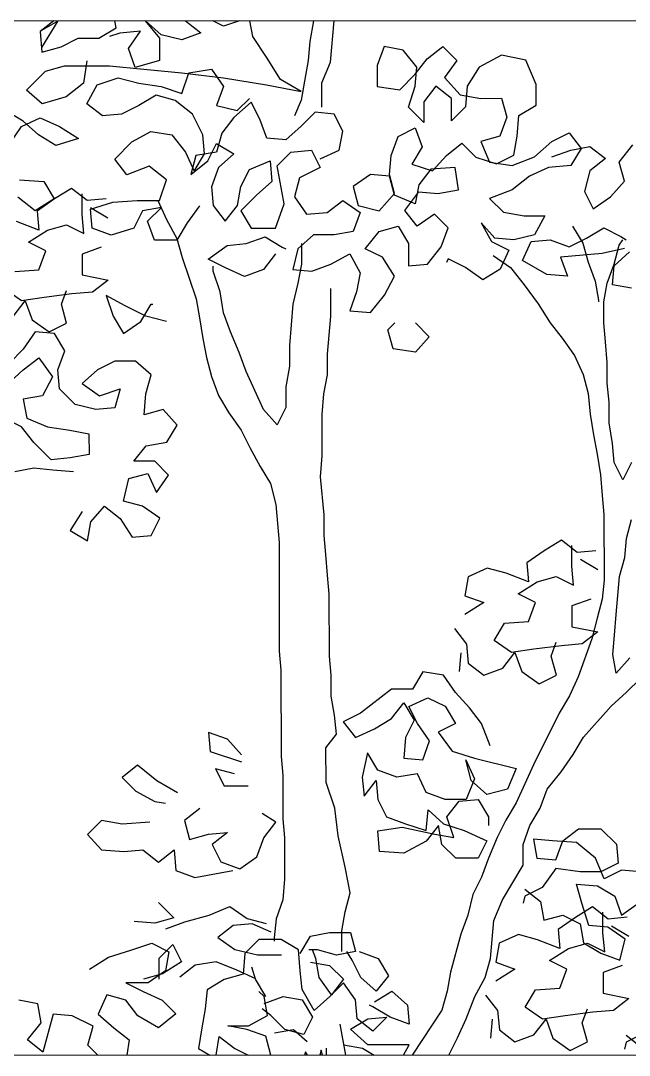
# Model space of a CAD drawing. Header units: millimetres. Extents: x 2810.5 to 2848.4, y 1624.4 to 1676.1.
# Drawn here: x 2827.138 to 2828.501, y 1651.481 to 1653.799 of the extents above; entities that cross this region are included whole.
import ezdxf

# ---------------------------------------------------------------- set-up
doc = ezdxf.new("R2010")
doc.units = ezdxf.units.MM
doc.layers.add('PROIEZIONI_projections', color=145, linetype='Continuous', lineweight=13)
doc.layers.add('VERDE_ALBERI', color=104, linetype='Continuous')

msp = doc.modelspace()

# ---------------------------------------------------------------- linework, layer by layer
at = {"layer": 'PROIEZIONI_projections'}
msp.add_lwpolyline([(2825.7446, 1653.7989), (2829.4645, 1653.7989), (2829.4645, 1651.4809), (2825.7446, 1651.4809)], close=True, dxfattribs=at)
at = {"layer": 'VERDE_ALBERI'}
for p, q in [((2827.2129, 1653.7989), (2827.1821, 1653.775)), ((2827.2212, 1653.7989), (2827.1852, 1653.7387)), ((2827.1855, 1653.7775), (2827.222, 1653.7989)), ((2827.3524, 1653.7829), (2827.3495, 1653.7989)), ((2827.417, 1653.7989), (2827.4492, 1653.7597)), ((2827.453, 1653.7675), (2827.418, 1653.7989)), ((2827.5072, 1653.7985), (2827.542, 1653.7714)), ((2827.5923, 1653.7869), (2827.5683, 1653.7989)), ((2827.6281, 1653.7989), (2827.5923, 1653.7869)), ((2827.6581, 1653.7638), (2827.6517, 1653.7989)), ((2827.7943, 1653.7989), (2827.7858, 1653.7523)), ((2827.8323, 1653.7059), (2827.8407, 1653.7989)), ((2827.1821, 1653.775), (2827.186, 1653.7285)), ((2827.3137, 1653.7596), (2827.3524, 1653.7829)), ((2827.3601, 1653.7713), (2827.3369, 1653.7635)), ((2827.4066, 1653.7752), (2827.3601, 1653.7713)), ((2827.3795, 1653.7364), (2827.4066, 1653.7752)), ((2827.542, 1653.7714), (2827.4995, 1653.7559)), ((2827.2286, 1653.7402), (2827.2673, 1653.7596)), ((2827.2673, 1653.7596), (2827.3137, 1653.7596)), ((2827.4492, 1653.7597), (2827.4492, 1653.7094)), ((2827.4995, 1653.7559), (2827.453, 1653.7675)), ((2827.6891, 1653.7174), (2827.6581, 1653.7638)), ((2827.7858, 1653.7523), (2827.782, 1653.7097)), ((2827.186, 1653.7285), (2827.2286, 1653.7402)), ((2827.395, 1653.6939), (2827.3795, 1653.7364)), ((2827.9523, 1653.7408), (2827.9368, 1653.6983)), ((2827.9948, 1653.7331), (2827.9523, 1653.7408)), ((2828.0258, 1653.6945), (2827.9948, 1653.7331)), ((2828.049, 1653.7138), (2828.0838, 1653.741)), ((2828.0838, 1653.741), (2828.1148, 1653.71)), ((2828.2154, 1653.7217), (2828.1651, 1653.6946)), ((2828.2696, 1653.7102), (2828.2154, 1653.7217)), ((2827.2867, 1653.7093), (2827.279, 1653.659)), ((2827.4492, 1653.7094), (2827.395, 1653.6939)), ((2827.7201, 1653.6671), (2827.6891, 1653.7174)), ((2827.782, 1653.7097), (2827.7743, 1653.6633)), ((2827.813, 1653.6594), (2827.8323, 1653.7059)), ((2827.9368, 1653.6983), (2827.9369, 1653.6518)), ((2828.022, 1653.679), (2828.049, 1653.7138)), ((2828.1148, 1653.71), (2828.0878, 1653.6713)), ((2828.2929, 1653.656), (2828.2696, 1653.7102)), ((2827.1513, 1653.6434), (2827.1938, 1653.686)), ((2827.1938, 1653.686), (2827.2364, 1653.6976)), ((2827.2364, 1653.6976), (2827.337, 1653.6977)), ((2827.337, 1653.6977), (2827.4144, 1653.69)), ((2827.4144, 1653.69), (2827.4995, 1653.6824)), ((2827.4995, 1653.6824), (2827.5924, 1653.6709)), ((2827.4996, 1653.6359), (2827.515, 1653.6824)), ((2827.515, 1653.6824), (2827.5653, 1653.6902)), ((2827.5653, 1653.6902), (2827.5924, 1653.6515)), ((2827.9872, 1653.6441), (2828.022, 1653.679)), ((2828.022, 1653.6519), (2828.0258, 1653.6945)), ((2828.1651, 1653.6946), (2828.1381, 1653.652)), ((2827.279, 1653.659), (2827.2403, 1653.628)), ((2827.2868, 1653.6125), (2827.3099, 1653.6551)), ((2827.3099, 1653.6551), (2827.3564, 1653.6706)), ((2827.3564, 1653.6706), (2827.4028, 1653.6591)), ((2827.4028, 1653.6591), (2827.4531, 1653.6514)), ((2827.5924, 1653.6709), (2827.6892, 1653.6555)), ((2827.6892, 1653.6555), (2827.7666, 1653.6401)), ((2827.7666, 1653.6401), (2827.7201, 1653.6671)), ((2827.7743, 1653.6633), (2827.7666, 1653.6207)), ((2827.8131, 1653.6053), (2827.813, 1653.6594)), ((2827.9369, 1653.6518), (2827.9872, 1653.6441)), ((2828.0066, 1653.6054), (2828.022, 1653.6519)), ((2828.0684, 1653.6519), (2828.0414, 1653.6171)), ((2828.1033, 1653.6249), (2828.0684, 1653.6519)), ((2828.0878, 1653.6713), (2828.1226, 1653.6326)), ((2828.1381, 1653.652), (2828.1343, 1653.6056)), ((2828.2929, 1653.6096), (2828.2929, 1653.656)), ((2827.1862, 1653.6124), (2827.1513, 1653.6434)), ((2827.4415, 1653.632), (2827.4029, 1653.6088)), ((2827.4841, 1653.6204), (2827.4415, 1653.632)), ((2827.4531, 1653.6514), (2827.4996, 1653.6359)), ((2827.5924, 1653.6515), (2827.577, 1653.6089)), ((2828.1226, 1653.6326), (2828.1691, 1653.6249)), ((2827.2403, 1653.628), (2827.1862, 1653.6124)), ((2827.3216, 1653.5855), (2827.2868, 1653.6125)), ((2827.4029, 1653.6088), (2827.3642, 1653.5894)), ((2827.5228, 1653.5895), (2827.4841, 1653.6204)), ((2827.577, 1653.6089), (2827.6235, 1653.5974)), ((2827.6544, 1653.6167), (2827.6157, 1653.5819)), ((2827.6235, 1653.5974), (2827.6505, 1653.6245)), ((2827.6738, 1653.5781), (2827.6544, 1653.6167)), ((2827.7666, 1653.6207), (2827.7512, 1653.5859)), ((2828.0414, 1653.5706), (2828.0066, 1653.6054)), ((2828.0414, 1653.6171), (2828.0414, 1653.5706)), ((2828.1033, 1653.5746), (2828.1033, 1653.6249)), ((2828.1343, 1653.6056), (2828.1033, 1653.5746)), ((2828.1691, 1653.6249), (2828.2155, 1653.625)), ((2828.2155, 1653.625), (2828.2271, 1653.5824)), ((2828.2542, 1653.5863), (2828.2929, 1653.6096)), ((2827.1436, 1653.5737), (2827.1049, 1653.5969)), ((2827.3642, 1653.5894), (2827.3216, 1653.5855)), ((2827.5461, 1653.5431), (2827.5228, 1653.5895)), ((2827.7976, 1653.5936), (2827.7667, 1653.5627)), ((2827.8402, 1653.5898), (2827.7976, 1653.5936)), ((2827.8595, 1653.5511), (2827.8402, 1653.5898)), ((2828.2271, 1653.5824), (2828.2117, 1653.5398)), ((2828.2504, 1653.5399), (2828.2542, 1653.5863)), ((2827.1088, 1653.5156), (2827.1398, 1653.5621)), ((2827.1398, 1653.5621), (2827.1823, 1653.5815)), ((2827.1785, 1653.5428), (2827.1436, 1653.5737)), ((2827.1823, 1653.5815), (2827.2249, 1653.5622)), ((2827.2249, 1653.5622), (2827.2675, 1653.5351)), ((2827.6157, 1653.5819), (2827.5887, 1653.547)), ((2827.6893, 1653.5355), (2827.6738, 1653.5781)), ((2827.7667, 1653.5627), (2827.7319, 1653.5317)), ((2827.9834, 1653.5396), (2828.0221, 1653.559)), ((2828.0221, 1653.559), (2828.0376, 1653.5165)), ((2827.2172, 1653.5196), (2827.1785, 1653.5428)), ((2827.3875, 1653.5275), (2827.43, 1653.5507)), ((2827.43, 1653.5507), (2827.4765, 1653.543)), ((2827.4765, 1653.543), (2827.5074, 1653.5044)), ((2827.55, 1653.5005), (2827.5461, 1653.5431)), ((2827.5887, 1653.547), (2827.5771, 1653.5044)), ((2827.8518, 1653.5086), (2827.8595, 1653.5511)), ((2827.968, 1653.4971), (2827.9834, 1653.5396)), ((2828.2117, 1653.5398), (2828.1692, 1653.5282)), ((2828.2427, 1653.4973), (2828.2504, 1653.5399)), ((2828.3278, 1653.5283), (2828.3665, 1653.5477)), ((2828.3665, 1653.5477), (2828.3936, 1653.5129)), ((2827.2675, 1653.5351), (2827.2172, 1653.5196)), ((2827.3488, 1653.4887), (2827.3875, 1653.5275)), ((2827.5578, 1653.4851), (2827.5771, 1653.5238)), ((2827.5771, 1653.5238), (2827.6158, 1653.5006)), ((2827.7319, 1653.5317), (2827.6893, 1653.5355)), ((2828.0376, 1653.5165), (2828.0144, 1653.4777)), ((2828.0918, 1653.4972), (2828.1266, 1653.5243)), ((2828.1266, 1653.5243), (2828.1576, 1653.4934)), ((2828.1692, 1653.5282), (2828.1885, 1653.4818)), ((2828.2891, 1653.4935), (2828.3278, 1653.5283)), ((2828.3704, 1653.509), (2828.413, 1653.5168)), ((2828.3936, 1653.5129), (2828.3704, 1653.4742)), ((2828.413, 1653.5168), (2828.4478, 1653.4898)), ((2828.4788, 1653.482), (2828.5097, 1653.5208)), ((2827.5074, 1653.5044), (2827.5268, 1653.4618)), ((2827.5307, 1653.4967), (2827.5191, 1653.4541)), ((2827.5268, 1653.4618), (2827.55, 1653.5005)), ((2827.5771, 1653.5044), (2827.5307, 1653.4967)), ((2827.6158, 1653.5006), (2827.581, 1653.4696)), ((2827.7126, 1653.4736), (2827.7435, 1653.5046)), ((2827.7435, 1653.5046), (2827.7899, 1653.5085)), ((2827.7899, 1653.5085), (2827.8093, 1653.4698)), ((2827.8093, 1653.4892), (2827.8518, 1653.5086)), ((2827.9641, 1653.4545), (2827.968, 1653.4971)), ((2828.0609, 1653.4623), (2828.0918, 1653.4972)), ((2828.1576, 1653.4934), (2828.204, 1653.4779)), ((2828.204, 1653.4779), (2828.2427, 1653.4973)), ((2828.2389, 1653.4741), (2828.2891, 1653.4935)), ((2828.3278, 1653.4935), (2828.3704, 1653.509)), ((2828.4478, 1653.4898), (2828.413, 1653.4626)), ((2827.3759, 1653.4539), (2827.3488, 1653.4887)), ((2827.4262, 1653.4733), (2827.3759, 1653.4539)), ((2827.4649, 1653.4424), (2827.4262, 1653.4733)), ((2827.5191, 1653.4541), (2827.5578, 1653.4851)), ((2827.581, 1653.4696), (2827.5656, 1653.427)), ((2827.6507, 1653.4658), (2827.6971, 1653.4852)), ((2827.6971, 1653.4852), (2827.701, 1653.4388)), ((2827.7281, 1653.3885), (2827.7126, 1653.4736)), ((2827.8093, 1653.4698), (2827.7629, 1653.4466)), ((2828.0144, 1653.4777), (2828.0609, 1653.4623)), ((2828.1112, 1653.4701), (2828.057, 1653.4662)), ((2828.1189, 1653.4198), (2828.1112, 1653.4701)), ((2828.1885, 1653.4818), (2828.2389, 1653.4741)), ((2828.3201, 1653.4703), (2828.2776, 1653.4509)), ((2828.3704, 1653.4742), (2828.3201, 1653.4703)), ((2828.4904, 1653.4395), (2828.4788, 1653.482)), ((2827.6313, 1653.4271), (2827.6507, 1653.4658)), ((2827.7629, 1653.4466), (2827.7513, 1653.404)), ((2827.9216, 1653.4544), (2827.8829, 1653.4273)), ((2827.9641, 1653.4506), (2827.9216, 1653.4544)), ((2827.9758, 1653.4119), (2827.9641, 1653.4545)), ((2827.9758, 1653.4081), (2827.9641, 1653.4506)), ((2828.057, 1653.4662), (2828.0299, 1653.4313)), ((2828.2776, 1653.4509), (2828.2389, 1653.4199)), ((2828.413, 1653.4626), (2828.4014, 1653.4162)), ((2827.136, 1653.4421), (2827.1902, 1653.4383)), ((2827.1902, 1653.4383), (2827.2134, 1653.3996)), ((2827.2524, 1653.4228), (2827.2138, 1653.3995)), ((2827.2873, 1653.3957), (2827.2524, 1653.4228)), ((2827.4495, 1653.396), (2827.4649, 1653.4424)), ((2827.5656, 1653.427), (2827.5695, 1653.3845)), ((2827.6236, 1653.3845), (2827.6313, 1653.4271)), ((2827.701, 1653.4388), (2827.6662, 1653.4078)), ((2827.8829, 1653.4273), (2827.8945, 1653.3848)), ((2828.0299, 1653.4313), (2828.0222, 1653.3888)), ((2828.4595, 1653.4046), (2828.4904, 1653.4395)), ((2827.1709, 1653.3725), (2827.1322, 1653.4034)), ((2827.2134, 1653.3996), (2827.1709, 1653.3725)), ((2827.2138, 1653.3995), (2827.1751, 1653.3724)), ((2827.2757, 1653.3648), (2827.2757, 1653.4112)), ((2827.3299, 1653.3997), (2827.2873, 1653.3957)), ((2827.6662, 1653.4078), (2827.6314, 1653.3729)), ((2827.7513, 1653.404), (2827.7785, 1653.3653)), ((2827.941, 1653.3732), (2827.9758, 1653.4119)), ((2828.0222, 1653.3888), (2827.9758, 1653.4081)), ((2827.999, 1653.3733), (2828.0299, 1653.4158)), ((2828.0299, 1653.4158), (2828.0725, 1653.412)), ((2828.0725, 1653.412), (2828.1189, 1653.4198)), ((2828.2389, 1653.4199), (2828.1886, 1653.4005)), ((2828.1886, 1653.4005), (2828.2196, 1653.3696)), ((2828.4014, 1653.4162), (2828.4208, 1653.3775)), ((2828.4208, 1653.3775), (2828.4595, 1653.4046)), ((2827.2947, 1653.3765), (2827.345, 1653.392)), ((2827.2986, 1653.3339), (2827.2947, 1653.3765)), ((2827.295, 1653.3803), (2827.3338, 1653.3571)), ((2827.345, 1653.392), (2827.3992, 1653.3959)), ((2827.3992, 1653.3959), (2827.4495, 1653.396)), ((2827.4534, 1653.3805), (2827.4108, 1653.3727)), ((2827.4225, 1653.3495), (2827.4534, 1653.3805)), ((2827.4456, 1653.396), (2827.465, 1653.3534)), ((2827.5385, 1653.3844), (2827.5115, 1653.3457)), ((2827.5695, 1653.3845), (2827.5966, 1653.3497)), ((2827.5966, 1653.3497), (2827.6236, 1653.3845)), ((2827.7088, 1653.3343), (2827.7281, 1653.3885)), ((2827.8249, 1653.3692), (2827.8597, 1653.3963)), ((2827.8597, 1653.3963), (2827.8984, 1653.3693)), ((2827.8945, 1653.3848), (2827.941, 1653.3732)), ((2827.1751, 1653.3724), (2827.179, 1653.3299)), ((2827.2796, 1653.3222), (2827.2757, 1653.3648)), ((2827.4108, 1653.3727), (2827.3915, 1653.334)), ((2827.465, 1653.3534), (2827.4883, 1653.3109)), ((2827.6314, 1653.3729), (2827.6547, 1653.3342)), ((2827.7785, 1653.3653), (2827.8249, 1653.3692)), ((2827.8984, 1653.3693), (2827.883, 1653.3267)), ((2828.0261, 1653.3384), (2827.999, 1653.3733)), ((2828.0648, 1653.3656), (2828.0261, 1653.3384)), ((2828.0958, 1653.3346), (2828.0648, 1653.3656)), ((2828.2196, 1653.3696), (2828.266, 1653.3619)), ((2828.266, 1653.3619), (2828.3125, 1653.3619)), ((2828.3125, 1653.3619), (2828.2893, 1653.3193)), ((2827.179, 1653.3299), (2827.1287, 1653.3492)), ((2827.1558, 1653.3027), (2827.1983, 1653.3299)), ((2827.1983, 1653.3299), (2827.2409, 1653.3415)), ((2827.2409, 1653.3415), (2827.2796, 1653.3222)), ((2827.3412, 1653.3185), (2827.2986, 1653.3339)), ((2827.3915, 1653.334), (2827.3412, 1653.3185)), ((2827.438, 1653.307), (2827.4225, 1653.3495)), ((2827.5115, 1653.3457), (2827.4883, 1653.307)), ((2827.6547, 1653.3342), (2827.7088, 1653.3343)), ((2827.941, 1653.3268), (2827.9836, 1653.3384)), ((2827.9836, 1653.3384), (2828.0068, 1653.2997)), ((2828.0804, 1653.2921), (2828.0958, 1653.3346)), ((2828.2003, 1653.3115), (2828.1693, 1653.3463)), ((2828.1693, 1653.3463), (2828.1926, 1653.3038)), ((2828.3744, 1653.3388), (2828.3977, 1653.3001)), ((2828.4054, 1653.3117), (2828.4441, 1653.335)), ((2828.4441, 1653.335), (2828.4828, 1653.3156)), ((2827.4883, 1653.307), (2827.438, 1653.307)), ((2827.4883, 1653.3109), (2827.4999, 1653.2683)), ((2827.6431, 1653.2994), (2827.6856, 1653.3149)), ((2827.6856, 1653.3149), (2827.7243, 1653.2917)), ((2827.794, 1653.3189), (2827.7592, 1653.2879)), ((2827.8404, 1653.3189), (2827.794, 1653.3189)), ((2827.883, 1653.3267), (2827.8404, 1653.3189)), ((2827.9101, 1653.288), (2827.941, 1653.3268)), ((2828.2429, 1653.3077), (2828.2003, 1653.3115)), ((2828.2893, 1653.3193), (2828.2429, 1653.3077)), ((2828.2816, 1653.3039), (2828.3241, 1653.3078)), ((2828.3241, 1653.3078), (2828.3667, 1653.2923)), ((2828.3667, 1653.2923), (2828.4054, 1653.3117)), ((2828.4789, 1653.2963), (2828.4867, 1653.3079)), ((2828.4828, 1653.3156), (2828.4944, 1653.3079)), ((2827.1945, 1653.2834), (2827.1558, 1653.3027)), ((2827.1791, 1653.2409), (2827.1945, 1653.2834)), ((2827.3183, 1653.2913), (2827.2758, 1653.2758)), ((2827.558, 1653.2645), (2827.6005, 1653.2955)), ((2827.6005, 1653.2955), (2827.6431, 1653.2994)), ((2827.7243, 1653.2917), (2827.7321, 1653.2879)), ((2827.7592, 1653.2879), (2827.7476, 1653.2414)), ((2827.7669, 1653.2995), (2827.7669, 1653.2531)), ((2827.9488, 1653.2687), (2827.9101, 1653.288)), ((2828.0068, 1653.2997), (2828.0069, 1653.2494)), ((2828.0494, 1653.2533), (2828.0804, 1653.2921)), ((2828.1926, 1653.3038), (2828.2313, 1653.2845)), ((2828.2313, 1653.2845), (2828.212, 1653.2419)), ((2828.2623, 1653.2613), (2828.2816, 1653.3039)), ((2828.3977, 1653.3001), (2828.4093, 1653.2575)), ((2828.4906, 1653.2886), (2828.4403, 1653.2769)), ((2828.4674, 1653.2537), (2828.4789, 1653.2963)), ((2828.4674, 1653.2498), (2828.5022, 1653.2808)), ((2827.2758, 1653.2758), (2827.2758, 1653.2293)), ((2827.4999, 1653.2683), (2827.531, 1653.1755)), ((2827.5967, 1653.2452), (2827.558, 1653.2645)), ((2827.7089, 1653.2762), (2827.6818, 1653.2414)), ((2827.8327, 1653.2531), (2827.8753, 1653.2764)), ((2827.8753, 1653.2764), (2827.8985, 1653.2338)), ((2827.9759, 1653.2262), (2827.9488, 1653.2687)), ((2828.0959, 1653.265), (2828.092, 1653.2572)), ((2828.1346, 1653.2457), (2828.0959, 1653.265)), ((2828.1965, 1653.2728), (2828.2352, 1653.2458)), ((2828.3165, 1653.2304), (2828.2623, 1653.2613)), ((2828.4403, 1653.2769), (2828.3474, 1653.2691)), ((2828.3474, 1653.2691), (2828.3629, 1653.2265)), ((2827.1249, 1653.2369), (2827.1791, 1653.2409)), ((2827.5696, 1653.2374), (2827.5696, 1653.249)), ((2827.5851, 1653.191), (2827.5696, 1653.2374)), ((2827.6393, 1653.2259), (2827.5967, 1653.2452)), ((2827.6818, 1653.2414), (2827.6393, 1653.2259)), ((2827.7476, 1653.2414), (2827.7902, 1653.2376)), ((2827.7669, 1653.2531), (2827.7592, 1653.2105)), ((2827.7902, 1653.2376), (2827.8327, 1653.2531)), ((2828.0069, 1653.2494), (2828.0494, 1653.2533)), ((2828.1733, 1653.2186), (2828.1346, 1653.2457)), ((2828.212, 1653.2419), (2828.1733, 1653.2186)), ((2828.2352, 1653.2458), (2828.2662, 1653.2071)), ((2828.4093, 1653.2575), (2828.4248, 1653.215)), ((2828.4519, 1653.2111), (2828.4674, 1653.2537)), ((2828.4635, 1653.2073), (2828.4674, 1653.2498)), ((2827.2758, 1653.2293), (2827.3339, 1653.2178)), ((2827.3339, 1653.2178), (2827.2991, 1653.1907)), ((2827.8985, 1653.2338), (2827.8908, 1653.1913)), ((2827.9528, 1653.1836), (2827.9759, 1653.2262)), ((2828.3629, 1653.2265), (2828.3165, 1653.2304)), ((2828.4248, 1653.215), (2828.4326, 1653.1724)), ((2827.1404, 1653.1712), (2827.1017, 1653.1982)), ((2827.2295, 1653.1635), (2827.241, 1653.1945)), ((2827.2991, 1653.1907), (2827.2526, 1653.1867)), ((2827.5929, 1653.1446), (2827.5851, 1653.191)), ((2827.7592, 1653.2105), (2827.7477, 1653.1641)), ((2827.8328, 1653.137), (2827.8328, 1653.199)), ((2827.8908, 1653.1913), (2827.8754, 1653.1487)), ((2828.2662, 1653.2071), (2828.2972, 1653.1646)), ((2828.4442, 1653.1686), (2828.4519, 1653.2111)), ((2828.5061, 1653.1996), (2828.4635, 1653.2073)), ((2827.1211, 1653.1363), (2827.1482, 1653.1712)), ((2827.1907, 1653.1789), (2827.1404, 1653.1712)), ((2827.1482, 1653.1712), (2827.1637, 1653.1286)), ((2827.2526, 1653.1867), (2827.1907, 1653.1789)), ((2827.3723, 1653.1598), (2827.3297, 1653.183)), ((2827.3297, 1653.183), (2827.3453, 1653.1366)), ((2827.531, 1653.1755), (2827.5387, 1653.1329)), ((2827.9218, 1653.1449), (2827.9528, 1653.1836)), ((2828.4326, 1653.1724), (2828.4326, 1653.1686)), ((2828.4443, 1653.1221), (2828.4442, 1653.1686)), ((2827.2411, 1653.1209), (2827.2295, 1653.1635)), ((2827.4188, 1653.1367), (2827.3723, 1653.1598)), ((2827.4072, 1653.125), (2827.4304, 1653.1638)), ((2827.4304, 1653.1638), (2827.4342, 1653.1638)), ((2827.6084, 1653.102), (2827.5929, 1653.1446)), ((2827.7477, 1653.1641), (2827.74, 1653.0712)), ((2827.8754, 1653.1487), (2827.9218, 1653.1449)), ((2828.2972, 1653.1646), (2828.3243, 1653.122)), ((2827.1637, 1653.1286), (2827.2024, 1653.1016)), ((2827.2024, 1653.1016), (2827.2411, 1653.1209)), ((2827.3453, 1653.1366), (2827.3685, 1653.0979)), ((2827.3685, 1653.0979), (2827.4072, 1653.125)), ((2827.4652, 1653.1251), (2827.4188, 1653.1367)), ((2827.5387, 1653.1329), (2827.5465, 1653.0865)), ((2827.8252, 1653.0519), (2827.8328, 1653.137)), ((2827.9606, 1653.1062), (2827.976, 1653.1217)), ((2828.0225, 1653.1217), (2828.0535, 1653.0908)), ((2828.3243, 1653.122), (2828.3514, 1653.0872)), ((2828.4482, 1653.0796), (2828.4443, 1653.1221)), ((2827.1711, 1653.1016), (2827.1441, 1653.0629)), ((2827.2137, 1653.0978), (2827.1711, 1653.1016)), ((2827.237, 1653.0591), (2827.2137, 1653.0978)), ((2827.6278, 1653.0556), (2827.6084, 1653.102)), ((2827.9722, 1653.0636), (2827.9606, 1653.1062)), ((2827.5465, 1653.0865), (2827.5543, 1653.0439)), ((2828.0535, 1653.0908), (2828.0225, 1653.056)), ((2828.3514, 1653.0872), (2828.3786, 1653.0485)), ((2828.4521, 1653.0331), (2828.4482, 1653.0796)), ((2827.1441, 1653.0629), (2827.1132, 1653.0319)), ((2827.2215, 1653.0165), (2827.237, 1653.0591)), ((2827.6433, 1653.013), (2827.6278, 1653.0556)), ((2827.74, 1653.0712), (2827.7401, 1653.0247)), ((2827.8252, 1653.0055), (2827.8252, 1653.0519)), ((2828.0225, 1653.056), (2827.9722, 1653.0636)), ((2827.1441, 1653.0165), (2827.1789, 1653.0436)), ((2827.1789, 1653.0436), (2827.2099, 1653.001)), ((2827.3492, 1653.036), (2827.3105, 1653.0166)), ((2827.3956, 1653.036), (2827.3492, 1653.036)), ((2827.4305, 1653.0051), (2827.3956, 1653.036)), ((2827.5543, 1653.0439), (2827.566, 1653.0014)), ((2828.3786, 1653.0485), (2828.3979, 1653.006)), ((2828.4521, 1652.9867), (2828.4521, 1653.0331)), ((2827.1055, 1652.9816), (2827.1441, 1653.0165)), ((2827.2254, 1652.974), (2827.2215, 1653.0165)), ((2827.3105, 1653.0166), (2827.2757, 1652.9856)), ((2827.4189, 1652.9625), (2827.4305, 1653.0051)), ((2827.6821, 1652.9279), (2827.6433, 1653.013)), ((2827.7401, 1653.0247), (2827.7324, 1652.9783)), ((2827.8175, 1652.9629), (2827.8252, 1653.0055)), ((2828.3979, 1653.006), (2828.4096, 1652.9634)), ((2827.2099, 1653.001), (2827.1868, 1652.9584)), ((2827.2757, 1652.9856), (2827.3145, 1652.9586)), ((2827.566, 1653.0014), (2827.5815, 1652.9588)), ((2828.456, 1652.9441), (2828.4521, 1652.9867)), ((2827.1868, 1652.9584), (2827.1442, 1652.9507)), ((2827.2603, 1652.9392), (2827.2254, 1652.974)), ((2827.3145, 1652.9586), (2827.3609, 1652.9741)), ((2827.3609, 1652.9741), (2827.3493, 1652.9315)), ((2827.4151, 1652.9161), (2827.4189, 1652.9625)), ((2827.5815, 1652.9588), (2827.6047, 1652.9201)), ((2827.7324, 1652.9783), (2827.7324, 1652.9319)), ((2827.8137, 1652.9164), (2827.8175, 1652.9629)), ((2828.4096, 1652.9634), (2828.4135, 1652.917)), ((2827.1442, 1652.9507), (2827.152, 1652.9081)), ((2827.3067, 1652.9276), (2827.2603, 1652.9392)), ((2828.4561, 1652.8977), (2828.456, 1652.9441)), ((2827.3493, 1652.9315), (2827.3067, 1652.9276)), ((2827.4577, 1652.9277), (2827.4151, 1652.9161)), ((2827.4887, 1652.8929), (2827.4577, 1652.9277)), ((2827.6047, 1652.9201), (2827.6318, 1652.8815)), ((2827.7131, 1652.8931), (2827.6821, 1652.9279)), ((2827.7324, 1652.9319), (2827.7131, 1652.8931)), ((2827.8138, 1652.8236), (2827.8137, 1652.9164)), ((2828.4135, 1652.917), (2828.4213, 1652.8706)), ((2827.1404, 1652.8887), (2827.1017, 1652.9081)), ((2827.1675, 1652.8539), (2827.1404, 1652.8887)), ((2827.152, 1652.9081), (2827.1984, 1652.8888)), ((2827.1984, 1652.8888), (2827.2487, 1652.8811)), ((2827.4655, 1652.8542), (2827.4887, 1652.8929)), ((2828.4639, 1652.8513), (2828.4561, 1652.8977)), ((2827.2487, 1652.8811), (2827.2913, 1652.8734)), ((2827.2913, 1652.8734), (2827.2914, 1652.827)), ((2827.6318, 1652.8815), (2827.6512, 1652.8428)), ((2828.4213, 1652.8706), (2828.4291, 1652.828)), ((2827.2062, 1652.8153), (2827.1675, 1652.8539)), ((2827.392, 1652.8116), (2827.419, 1652.8464)), ((2827.419, 1652.8464), (2827.4655, 1652.8542)), ((2827.6512, 1652.8428), (2827.6745, 1652.8002)), ((2828.4678, 1652.8087), (2828.4639, 1652.8513)), ((2827.2488, 1652.8192), (2827.2062, 1652.8153)), ((2827.2914, 1652.827), (2827.2488, 1652.8192)), ((2827.81, 1652.7771), (2827.8138, 1652.8236)), ((2828.4291, 1652.828), (2828.4368, 1652.7816)), ((2827.1676, 1652.7959), (2827.125, 1652.7881)), ((2827.2101, 1652.7921), (2827.1676, 1652.7959)), ((2827.4384, 1652.8116), (2827.392, 1652.8116)), ((2827.4694, 1652.7807), (2827.4384, 1652.8116)), ((2827.6745, 1652.8002), (2827.6977, 1652.7616)), ((2828.4872, 1652.77), (2828.4678, 1652.8087)), ((2828.5065, 1652.8087), (2828.4872, 1652.77)), ((2827.2566, 1652.7882), (2827.2101, 1652.7921)), ((2827.3688, 1652.7226), (2827.3804, 1652.7729)), ((2827.3804, 1652.7729), (2827.423, 1652.7845)), ((2827.423, 1652.7845), (2827.4424, 1652.742)), ((2827.4424, 1652.742), (2827.4694, 1652.7807)), ((2827.8178, 1652.692), (2827.81, 1652.7771)), ((2828.4368, 1652.7816), (2828.4408, 1652.7351)), ((2827.6977, 1652.7616), (2827.7094, 1652.7151)), ((2828.4408, 1652.7351), (2828.4447, 1652.6926)), ((2827.2954, 1652.6761), (2827.3263, 1652.7109)), ((2827.3263, 1652.7109), (2827.3611, 1652.6838)), ((2827.4114, 1652.711), (2827.3688, 1652.7226)), ((2827.4501, 1652.6839), (2827.4114, 1652.711)), ((2827.7094, 1652.7151), (2827.7172, 1652.63)), ((2827.276, 1652.6993), (2827.2489, 1652.6567)), ((2827.3611, 1652.6838), (2827.3883, 1652.6413)), ((2827.4308, 1652.6452), (2827.4501, 1652.6839)), ((2827.8178, 1652.6456), (2827.8178, 1652.692)), ((2828.4447, 1652.6926), (2828.4448, 1652.5455)), ((2828.495, 1652.6385), (2828.5066, 1652.681)), ((2827.2489, 1652.6567), (2827.2877, 1652.6335)), ((2827.2877, 1652.6335), (2827.2954, 1652.6761)), ((2827.3883, 1652.6413), (2827.4308, 1652.6452)), ((2827.8217, 1652.603), (2827.8178, 1652.6456)), ((2828.3494, 1652.6346), (2828.3107, 1652.6113)), ((2828.3843, 1652.6075), (2828.3494, 1652.6346)), ((2828.4912, 1652.5959), (2828.495, 1652.6385)), ((2827.7172, 1652.63), (2827.7174, 1652.3862)), ((2828.3107, 1652.6113), (2828.2721, 1652.5842)), ((2828.3727, 1652.5766), (2828.3726, 1652.623)), ((2828.4268, 1652.6114), (2828.3843, 1652.6075)), ((2827.8256, 1652.5566), (2827.8217, 1652.603)), ((2828.392, 1652.592), (2828.4307, 1652.5689)), ((2828.4796, 1652.5533), (2828.4912, 1652.5959)), ((2828.1831, 1652.5725), (2828.1405, 1652.5531)), ((2828.2256, 1652.5609), (2828.1831, 1652.5725)), ((2828.2721, 1652.5842), (2828.276, 1652.5416)), ((2828.3766, 1652.534), (2828.3727, 1652.5766)), ((2827.8295, 1652.514), (2827.8256, 1652.5566)), ((2828.1405, 1652.5531), (2828.1328, 1652.5105)), ((2828.276, 1652.5416), (2828.2256, 1652.5609)), ((2828.2528, 1652.5145), (2828.2953, 1652.5417)), ((2828.2953, 1652.5417), (2828.3379, 1652.5533)), ((2828.3379, 1652.5533), (2828.3766, 1652.534)), ((2828.4448, 1652.5455), (2828.441, 1652.503)), ((2828.472, 1652.4682), (2828.4796, 1652.5533)), ((2827.8297, 1652.3747), (2827.8295, 1652.514)), ((2828.1328, 1652.5105), (2828.1754, 1652.4951)), ((2828.1754, 1652.4951), (2828.1328, 1652.468)), ((2828.2915, 1652.4952), (2828.2528, 1652.5145)), ((2828.276, 1652.4526), (2828.2915, 1652.4952)), ((2828.4153, 1652.5031), (2828.3728, 1652.4875)), ((2828.441, 1652.503), (2828.4294, 1652.4604)), ((2828.3728, 1652.4875), (2828.3728, 1652.4411)), ((2828.1987, 1652.41), (2828.2219, 1652.4487)), ((2828.2219, 1652.4487), (2828.276, 1652.4526)), ((2828.4294, 1652.4604), (2828.4178, 1652.4139)), ((2828.4681, 1652.4217), (2828.472, 1652.4682)), ((2828.1097, 1652.437), (2828.1368, 1652.4022)), ((2828.3728, 1652.4411), (2828.4309, 1652.4296)), ((2828.4309, 1652.4296), (2828.3961, 1652.4024)), ((2828.1368, 1652.4022), (2828.1407, 1652.3596)), ((2828.2374, 1652.3829), (2828.1987, 1652.41)), ((2828.3264, 1652.3753), (2828.338, 1652.4063)), ((2828.3961, 1652.4024), (2828.3496, 1652.3985)), ((2828.4178, 1652.4139), (2828.387, 1652.3288)), ((2828.4643, 1652.3791), (2828.4681, 1652.4217)), ((2827.7174, 1652.3862), (2827.7213, 1652.3436)), ((2828.1214, 1652.3403), (2828.1252, 1652.3828)), ((2828.2181, 1652.3481), (2828.2451, 1652.3829)), ((2828.2877, 1652.3907), (2828.2374, 1652.3829)), ((2828.2451, 1652.3829), (2828.2607, 1652.3404)), ((2828.3496, 1652.3985), (2828.2877, 1652.3907)), ((2828.4721, 1652.3366), (2828.4643, 1652.3791)), ((2827.8336, 1652.3321), (2827.8297, 1652.3747)), ((2828.1407, 1652.3596), (2828.1755, 1652.3326)), ((2828.3381, 1652.3327), (2828.3264, 1652.3753)), ((2828.503, 1652.3714), (2828.4721, 1652.3366)), ((2827.7213, 1652.3436), (2827.7215, 1652.1502)), ((2827.8336, 1652.2857), (2827.8336, 1652.3321)), ((2828.0387, 1652.3401), (2828.0155, 1652.3013)), ((2828.0851, 1652.3324), (2828.0387, 1652.3401)), ((2828.1122, 1652.2937), (2828.0851, 1652.3324)), ((2828.1755, 1652.3326), (2828.2181, 1652.3481)), ((2828.2607, 1652.3404), (2828.2994, 1652.3133)), ((2828.2994, 1652.3133), (2828.3381, 1652.3327)), ((2828.387, 1652.3288), (2828.3676, 1652.2862)), ((2828.4953, 1652.294), (2828.5263, 1652.325)), ((2827.8414, 1652.2431), (2827.8336, 1652.2857)), ((2827.969, 1652.3013), (2827.8994, 1652.2471)), ((2828.0155, 1652.3013), (2827.969, 1652.3013)), ((2828.1432, 1652.2589), (2828.1122, 1652.2937)), ((2828.3676, 1652.2862), (2828.3445, 1652.2475)), ((2828.4605, 1652.2631), (2828.4953, 1652.294)), ((2827.9691, 1652.2355), (2827.9962, 1652.2704)), ((2827.9962, 1652.2704), (2828.0194, 1652.2317)), ((2828.0078, 1652.2626), (2828.0503, 1652.282)), ((2828.0272, 1652.224), (2828.0078, 1652.2626)), ((2828.0503, 1652.282), (2828.089, 1652.2627)), ((2828.089, 1652.2627), (2828.1123, 1652.224)), ((2828.3987, 1652.1933), (2828.4605, 1652.2631)), ((2827.8453, 1652.2006), (2827.8414, 1652.2431)), ((2827.8994, 1652.2471), (2827.8608, 1652.2277)), ((2828.1703, 1652.2241), (2828.1432, 1652.2589)), ((2828.3445, 1652.2475), (2828.2865, 1652.1313)), ((2827.8608, 1652.2277), (2827.8879, 1652.1929)), ((2827.9304, 1652.2123), (2827.9691, 1652.2355)), ((2828.0194, 1652.2317), (2828.0001, 1652.193)), ((2828.0543, 1652.1853), (2828.0272, 1652.224)), ((2828.1123, 1652.224), (2828.0736, 1652.2047)), ((2828.1897, 1652.1738), (2828.1703, 1652.2241)), ((2827.6015, 1652.1887), (2827.5589, 1652.2042)), ((2827.5589, 1652.2042), (2827.5629, 1652.1616)), ((2827.8221, 1652.1696), (2827.8453, 1652.2006)), ((2827.8879, 1652.1929), (2827.9304, 1652.2123)), ((2828.0001, 1652.193), (2827.9963, 1652.1465)), ((2828.0736, 1652.2047), (2828.1046, 1652.1621)), ((2828.3755, 1652.1546), (2828.3987, 1652.1933)), ((2827.6325, 1652.1539), (2827.6015, 1652.1887)), ((2827.8222, 1652.0922), (2827.8221, 1652.1696)), ((2828.0388, 1652.1427), (2828.0543, 1652.1853)), ((2827.5629, 1652.1616), (2827.6325, 1652.1385)), ((2827.7215, 1652.1502), (2827.7254, 1652.1076)), ((2827.915, 1652.1581), (2827.9034, 1652.1039)), ((2827.9383, 1652.1194), (2827.915, 1652.1581)), ((2827.9963, 1652.1465), (2828.0388, 1652.1427)), ((2828.1046, 1652.1621), (2828.1549, 1652.1467)), ((2828.1549, 1652.1467), (2828.2478, 1652.1235)), ((2828.3485, 1652.1159), (2828.3755, 1652.1546)), ((2827.4003, 1652.1305), (2827.3655, 1652.1034)), ((2827.4429, 1652.0957), (2827.4003, 1652.1305)), ((2827.6171, 1652.1114), (2827.5745, 1652.1229)), ((2827.5745, 1652.1229), (2827.5939, 1652.0842)), ((2828.1472, 1652.0964), (2828.1356, 1652.1428)), ((2828.1356, 1652.1428), (2828.155, 1652.1002)), ((2828.2478, 1652.1235), (2828.2285, 1652.0771)), ((2828.2865, 1652.1313), (2828.2479, 1652.0462)), ((2827.3655, 1652.1034), (2827.3965, 1652.0725)), ((2827.7254, 1652.1076), (2827.7255, 1652.0108)), ((2827.9034, 1652.1039), (2827.9074, 1652.0613)), ((2827.9808, 1652.104), (2827.9383, 1652.1194)), ((2828.0273, 1652.1117), (2827.9808, 1652.104)), ((2828.0467, 1652.0692), (2828.0273, 1652.1117)), ((2828.155, 1652.1002), (2828.1357, 1652.0538)), ((2828.3175, 1652.0772), (2828.3485, 1652.1159)), ((2827.4894, 1652.0687), (2827.4429, 1652.0957)), ((2827.5939, 1652.0842), (2827.6481, 1652.0843)), ((2827.8416, 1652.0342), (2827.8222, 1652.0922)), ((2827.9074, 1652.0613), (2827.9344, 1652.0962)), ((2827.9344, 1652.0962), (2827.9383, 1652.0536)), ((2828.1821, 1652.0654), (2828.1472, 1652.0964)), ((2828.2285, 1652.0771), (2828.1821, 1652.0654)), ((2828.3021, 1652.0346), (2828.3175, 1652.0772)), ((2827.3965, 1652.0725), (2827.4391, 1652.0493)), ((2827.9383, 1652.0536), (2827.9577, 1652.0149)), ((2828.0892, 1652.0537), (2828.0467, 1652.0692)), ((2828.1357, 1652.0538), (2828.0892, 1652.0537)), ((2828.1202, 1652.0499), (2828.1628, 1652.0538)), ((2828.1628, 1652.0538), (2828.186, 1652.0151)), ((2827.4391, 1652.0493), (2827.4623, 1652.0454)), ((2827.5397, 1652.0339), (2827.5049, 1652.0068)), ((2827.8494, 1651.9723), (2827.8416, 1652.0342)), ((2828.0467, 1651.9841), (2828.0506, 1652.0305)), ((2828.0506, 1652.0305), (2828.0854, 1651.9996)), ((2828.0931, 1652.0151), (2828.1202, 1652.0499)), ((2828.2479, 1652.0462), (2828.2247, 1652.0074)), ((2828.2789, 1651.9959), (2828.3021, 1652.0346)), ((2827.3192, 1652.0066), (2827.2883, 1651.9756)), ((2827.3656, 1651.9989), (2827.3192, 1652.0066)), ((2827.5049, 1652.0068), (2827.5166, 1651.9642)), ((2827.71, 1652.0031), (2827.6791, 1652.0224)), ((2827.7255, 1652.0108), (2827.7294, 1651.9683)), ((2827.9577, 1652.0149), (2828.0003, 1651.9995)), ((2828.1087, 1651.9686), (2828.0931, 1652.0151)), ((2828.186, 1652.0151), (2828.186, 1651.9958)), ((2828.2247, 1652.0074), (2828.2054, 1651.9687)), ((2827.4276, 1652.0028), (2827.3656, 1651.9989)), ((2827.683, 1651.9682), (2827.71, 1652.0031)), ((2827.9384, 1651.984), (2827.9925, 1651.9917)), ((2827.9423, 1651.9375), (2827.9384, 1651.984)), ((2827.9925, 1651.9917), (2828.0661, 1651.9763)), ((2828.0003, 1651.9995), (2828.0467, 1651.9841)), ((2828.0738, 1651.9957), (2828.0468, 1651.9608)), ((2828.0816, 1651.9531), (2828.0738, 1651.9957)), ((2828.0854, 1651.9996), (2828.1319, 1651.9841)), ((2828.1319, 1651.9841), (2828.1822, 1651.961)), ((2828.2635, 1651.9533), (2828.2789, 1651.9959)), ((2828.3525, 1651.9611), (2828.3873, 1651.9882)), ((2828.3873, 1651.9882), (2828.4376, 1651.9883)), ((2828.4376, 1651.9883), (2828.4724, 1651.9535)), ((2827.2883, 1651.9756), (2827.3193, 1651.9408)), ((2827.5166, 1651.9642), (2827.5592, 1651.9759)), ((2827.5592, 1651.9759), (2827.6017, 1651.9798)), ((2827.6017, 1651.9798), (2827.5669, 1651.9527)), ((2827.6675, 1651.9257), (2827.683, 1651.9682)), ((2827.7294, 1651.9683), (2827.7295, 1651.8754)), ((2827.8649, 1651.9026), (2827.8494, 1651.9723)), ((2828.0468, 1651.9608), (2827.9965, 1651.9337)), ((2828.0661, 1651.9763), (2828.1087, 1651.9686)), ((2828.1822, 1651.961), (2828.1629, 1651.9222)), ((2828.2054, 1651.9687), (2828.1861, 1651.9223)), ((2828.3292, 1651.9611), (2828.2867, 1651.9649)), ((2828.2867, 1651.9649), (2828.2945, 1651.9224)), ((2828.3834, 1651.9573), (2828.3292, 1651.9611)), ((2828.337, 1651.9185), (2828.3525, 1651.9611)), ((2827.3193, 1651.9408), (2827.3696, 1651.937)), ((2827.3696, 1651.937), (2827.4121, 1651.9409)), ((2827.4121, 1651.9409), (2827.447, 1651.9138)), ((2827.447, 1651.9138), (2827.4818, 1651.941)), ((2827.4818, 1651.941), (2827.4857, 1651.8945)), ((2827.5669, 1651.9527), (2827.5863, 1651.914)), ((2827.9965, 1651.9337), (2827.9423, 1651.9375)), ((2828.1126, 1651.9222), (2828.0816, 1651.9531)), ((2828.2635, 1651.9069), (2828.2635, 1651.9533)), ((2828.426, 1651.9225), (2828.3834, 1651.9573)), ((2828.4724, 1651.9535), (2828.4763, 1651.9109)), ((2827.5863, 1651.914), (2827.6289, 1651.8985)), ((2827.6289, 1651.8985), (2827.6675, 1651.9257)), ((2828.1629, 1651.9222), (2828.1126, 1651.9222)), ((2828.1861, 1651.9223), (2828.1707, 1651.8797)), ((2828.2945, 1651.9224), (2828.337, 1651.9185)), ((2828.4454, 1651.8761), (2828.426, 1651.9225)), ((2827.4857, 1651.8945), (2827.5283, 1651.8791)), ((2827.5283, 1651.8791), (2827.6134, 1651.8946)), ((2827.8766, 1651.8446), (2827.8649, 1651.9026)), ((2828.2171, 1651.8294), (2828.2635, 1651.9069)), ((2828.337, 1651.8992), (2828.3061, 1651.8566)), ((2828.3912, 1651.8915), (2828.337, 1651.8992)), ((2828.4377, 1651.8915), (2828.3912, 1651.8915)), ((2828.4763, 1651.9109), (2828.4377, 1651.8915)), ((2828.4841, 1651.8954), (2828.4454, 1651.8761)), ((2828.5267, 1651.8916), (2828.4841, 1651.8954)), ((2827.7295, 1651.8754), (2827.7257, 1651.829)), ((2828.1707, 1651.8797), (2828.1513, 1651.841)), ((2827.865, 1651.802), (2827.8766, 1651.8446)), ((2828.3061, 1651.8566), (2828.2674, 1651.8372)), ((2828.2674, 1651.8527), (2828.3023, 1651.8256)), ((2828.3952, 1651.8218), (2828.3835, 1651.8644)), ((2828.3835, 1651.8644), (2828.43, 1651.8606)), ((2828.43, 1651.8606), (2828.4687, 1651.8374)), ((2827.4466, 1651.8233), (2827.4815, 1651.7885)), ((2827.7257, 1651.829), (2827.7102, 1651.7864)), ((2828.1513, 1651.841), (2828.1398, 1651.7945)), ((2828.1978, 1651.783), (2828.2171, 1651.8294)), ((2828.2674, 1651.8372), (2828.2636, 1651.8217)), ((2828.3023, 1651.8256), (2828.3101, 1651.7831)), ((2828.4107, 1651.7715), (2828.3952, 1651.8218)), ((2828.4687, 1651.8374), (2828.4842, 1651.7948)), ((2828.4842, 1651.7948), (2828.5229, 1651.822)), ((2827.5602, 1651.7949), (2827.6066, 1651.8143)), ((2827.6066, 1651.8143), (2827.6454, 1651.7872)), ((2827.8573, 1651.7594), (2827.865, 1651.802)), ((2828.4192, 1651.8131), (2828.3806, 1651.7898)), ((2828.4541, 1651.786), (2828.4192, 1651.8131)), ((2828.4425, 1651.7551), (2828.4425, 1651.8015)), ((2827.4389, 1651.7769), (2827.3925, 1651.7807)), ((2827.4815, 1651.7885), (2827.4389, 1651.7769)), ((2827.4635, 1651.7638), (2827.5061, 1651.7794)), ((2827.5061, 1651.7794), (2827.5602, 1651.7949)), ((2827.657, 1651.7756), (2827.6144, 1651.7717)), ((2827.6454, 1651.7872), (2827.6879, 1651.7757)), ((2827.6996, 1651.7563), (2827.657, 1651.7756)), ((2827.7102, 1651.7864), (2827.7064, 1651.7438)), ((2828.1398, 1651.7945), (2828.1243, 1651.7519)), ((2828.1902, 1651.6978), (2828.1978, 1651.783)), ((2828.3101, 1651.7831), (2828.3526, 1651.7947)), ((2828.3806, 1651.7898), (2828.3419, 1651.7627)), ((2828.3526, 1651.7947), (2828.3913, 1651.7754)), ((2828.3913, 1651.7754), (2828.3991, 1651.7328)), ((2828.4966, 1651.7899), (2828.4541, 1651.786)), ((2827.6144, 1651.7717), (2827.5796, 1651.7446)), ((2827.7877, 1651.7478), (2827.8302, 1651.7555)), ((2827.8302, 1651.7555), (2827.8767, 1651.7556)), ((2827.8574, 1651.713), (2827.8573, 1651.7594)), ((2827.8767, 1651.7556), (2827.8883, 1651.713)), ((2828.1243, 1651.7519), (2828.1012, 1651.6668)), ((2828.2529, 1651.751), (2828.2103, 1651.7316)), ((2828.2955, 1651.7394), (2828.2529, 1651.751)), ((2828.3419, 1651.7627), (2828.3458, 1651.7201)), ((2828.4533, 1651.7677), (2828.4107, 1651.7715)), ((2828.4464, 1651.7125), (2828.4425, 1651.7551)), ((2828.492, 1651.7407), (2828.4533, 1651.7677)), ((2828.4618, 1651.7705), (2828.5006, 1651.7474)), ((2827.3852, 1651.7164), (2827.4317, 1651.732)), ((2827.4317, 1651.732), (2827.4704, 1651.7126)), ((2827.4481, 1651.698), (2827.479, 1651.729)), ((2827.479, 1651.729), (2827.4984, 1651.6903)), ((2827.5796, 1651.7446), (2827.6183, 1651.7175)), ((2827.6716, 1651.7399), (2827.6407, 1651.7089)), ((2827.7219, 1651.74), (2827.6716, 1651.7399)), ((2827.7064, 1651.7438), (2827.7064, 1651.7361)), ((2827.7606, 1651.7168), (2827.7219, 1651.74)), ((2827.7645, 1651.709), (2827.7877, 1651.7478)), ((2828.2103, 1651.7316), (2828.2026, 1651.689)), ((2828.3458, 1651.7201), (2828.2955, 1651.7394)), ((2828.3651, 1651.7202), (2828.4077, 1651.7318)), ((2828.3991, 1651.7328), (2828.4378, 1651.7097)), ((2828.4077, 1651.7318), (2828.4464, 1651.7125)), ((2828.4804, 1651.6942), (2828.492, 1651.7407)), ((2827.335, 1651.7009), (2827.3852, 1651.7164)), ((2827.4704, 1651.7126), (2827.4627, 1651.6701)), ((2827.6183, 1651.7175), (2827.6687, 1651.706)), ((2827.6407, 1651.7089), (2827.6368, 1651.6625)), ((2827.6687, 1651.706), (2827.7228, 1651.706)), ((2827.7645, 1651.6703), (2827.7606, 1651.7168)), ((2827.8032, 1651.7168), (2827.7838, 1651.7168)), ((2827.7993, 1651.6975), (2827.7916, 1651.7168)), ((2827.8458, 1651.7052), (2827.8032, 1651.7168)), ((2827.8883, 1651.713), (2827.8458, 1651.7052)), ((2827.8806, 1651.6937), (2827.869, 1651.713)), ((2827.8961, 1651.713), (2827.9386, 1651.6976)), ((2828.3226, 1651.693), (2828.3651, 1651.7202)), ((2828.4378, 1651.7097), (2828.4804, 1651.6942)), ((2827.2924, 1651.6738), (2827.335, 1651.7009)), ((2827.4481, 1651.6516), (2827.4481, 1651.698)), ((2827.4984, 1651.6903), (2827.4559, 1651.6632)), ((2827.5294, 1651.6826), (2827.4946, 1651.6555)), ((2827.5758, 1651.6904), (2827.5294, 1651.6826)), ((2827.6222, 1651.6711), (2827.5758, 1651.6904)), ((2827.7877, 1651.6897), (2827.8303, 1651.682)), ((2827.8071, 1651.6549), (2827.7993, 1651.6975)), ((2827.8303, 1651.682), (2827.8613, 1651.6511)), ((2827.9, 1651.655), (2827.8806, 1651.6937)), ((2827.9386, 1651.6976), (2827.9619, 1651.6589)), ((2828.1786, 1651.6552), (2828.1902, 1651.6978)), ((2828.2026, 1651.689), (2828.2452, 1651.6736)), ((2828.3613, 1651.6737), (2828.3226, 1651.693)), ((2828.4851, 1651.6816), (2828.4426, 1651.666)), ((2827.4559, 1651.6632), (2827.4133, 1651.6516)), ((2827.4627, 1651.6701), (2827.424, 1651.6429)), ((2827.6368, 1651.6625), (2827.5943, 1651.6508)), ((2827.6648, 1651.6518), (2827.6222, 1651.6711)), ((2827.6639, 1651.6509), (2827.6562, 1651.678)), ((2827.7684, 1651.6278), (2827.7645, 1651.6703)), ((2827.9619, 1651.6589), (2827.9348, 1651.6241)), ((2828.1012, 1651.6668), (2828.0935, 1651.6242)), ((2828.2452, 1651.6736), (2828.2027, 1651.6465)), ((2828.3459, 1651.6311), (2828.3613, 1651.6737)), ((2828.4426, 1651.666), (2828.4426, 1651.6196)), ((2827.424, 1651.6429), (2827.3737, 1651.6429)), ((2827.3737, 1651.6429), (2827.4124, 1651.6236)), ((2827.5943, 1651.6508), (2827.5556, 1651.6276)), ((2827.6872, 1651.6122), (2827.6639, 1651.6509)), ((2827.8342, 1651.6162), (2827.8071, 1651.6549)), ((2827.8613, 1651.6433), (2827.8304, 1651.6124)), ((2827.8613, 1651.6511), (2827.8342, 1651.6162)), ((2827.8884, 1651.6047), (2827.8613, 1651.6433)), ((2827.9348, 1651.6241), (2827.9, 1651.655)), ((2828.1554, 1651.6127), (2828.1786, 1651.6552)), ((2827.3312, 1651.6158), (2827.3119, 1651.5732)), ((2827.3737, 1651.6042), (2827.3312, 1651.6158)), ((2827.4124, 1651.6236), (2827.455, 1651.6043)), ((2827.5556, 1651.6276), (2827.5518, 1651.585)), ((2827.6833, 1651.6122), (2827.6717, 1651.6238)), ((2827.6833, 1651.5967), (2827.7259, 1651.6123)), ((2827.6911, 1651.5697), (2827.6833, 1651.6122)), ((2827.7259, 1651.6123), (2827.7685, 1651.6046)), ((2827.7956, 1651.5814), (2827.7684, 1651.6278)), ((2827.8304, 1651.6124), (2827.7956, 1651.5814)), ((2827.931, 1651.6008), (2827.9697, 1651.6241)), ((2827.9697, 1651.6241), (2828.0045, 1651.5932)), ((2828.0935, 1651.6242), (2828.0819, 1651.5816)), ((2828.1361, 1651.5623), (2828.1554, 1651.6127)), ((2828.1795, 1651.6155), (2828.2066, 1651.5807)), ((2828.2685, 1651.5885), (2828.2917, 1651.6272)), ((2828.2917, 1651.6272), (2828.3459, 1651.6311)), ((2828.4426, 1651.6196), (2828.5007, 1651.6081)), ((2827.1764, 1651.5963), (2827.1338, 1651.604)), ((2827.1842, 1651.5537), (2827.1764, 1651.5963)), ((2827.4009, 1651.5694), (2827.3737, 1651.6042)), ((2827.455, 1651.6043), (2827.486, 1651.5733)), ((2827.7685, 1651.6046), (2827.7917, 1651.5659)), ((2827.8923, 1651.5621), (2827.8884, 1651.6047)), ((2827.9271, 1651.5892), (2827.9194, 1651.5931)), ((2827.9659, 1651.566), (2827.9271, 1651.5892)), ((2828.0045, 1651.5932), (2828.0084, 1651.5506)), ((2828.5007, 1651.6081), (2828.4659, 1651.5809)), ((2827.2112, 1651.5731), (2827.1881, 1651.4879)), ((2827.2538, 1651.5693), (2827.2112, 1651.5731)), ((2827.3003, 1651.5461), (2827.2538, 1651.5693)), ((2827.3119, 1651.5732), (2827.3467, 1651.5423)), ((2827.4473, 1651.5423), (2827.4009, 1651.5694)), ((2827.486, 1651.5733), (2827.4473, 1651.5423)), ((2827.5518, 1651.585), (2827.5441, 1651.5424)), ((2827.6485, 1651.5464), (2827.6911, 1651.5697)), ((2827.6988, 1651.5697), (2827.6795, 1651.5851)), ((2827.7298, 1651.5387), (2827.6988, 1651.5697)), ((2827.7917, 1651.5659), (2827.7724, 1651.5272)), ((2827.9155, 1651.5621), (2827.9581, 1651.566)), ((2827.9581, 1651.566), (2827.9272, 1651.535)), ((2828.0084, 1651.5506), (2827.9659, 1651.566)), ((2828.0819, 1651.5816), (2828.0149, 1651.4809)), ((2828.2066, 1651.5807), (2828.2105, 1651.5381)), ((2828.3072, 1651.5614), (2828.2685, 1651.5885)), ((2828.3575, 1651.5692), (2828.3072, 1651.5614)), ((2828.4194, 1651.577), (2828.3575, 1651.5692)), ((2828.3962, 1651.5538), (2828.4078, 1651.5847)), ((2828.4659, 1651.5809), (2828.4194, 1651.577)), ((2827.1532, 1651.515), (2827.1842, 1651.5537)), ((2827.2887, 1651.5035), (2827.3003, 1651.5461)), ((2827.3467, 1651.5423), (2827.3816, 1651.5152)), ((2827.5441, 1651.5424), (2827.5364, 1651.496)), ((2827.6447, 1651.5387), (2827.6021, 1651.5464)), ((2827.6021, 1651.5464), (2827.6485, 1651.5464)), ((2827.8664, 1651.4809), (2827.8536, 1651.5505)), ((2827.8769, 1651.5389), (2827.9155, 1651.5621)), ((2827.9272, 1651.535), (2827.8923, 1651.5621)), ((2828.1168, 1651.5197), (2828.1361, 1651.5623)), ((2828.1912, 1651.5188), (2828.195, 1651.5613)), ((2828.2879, 1651.5266), (2828.315, 1651.5614)), ((2828.315, 1651.5614), (2828.3305, 1651.5189)), ((2828.4079, 1651.5112), (2828.3962, 1651.5538)), ((2827.5763, 1651.4809), (2827.5828, 1651.5231)), ((2827.5828, 1651.5231), (2827.6176, 1651.4961)), ((2827.6873, 1651.5232), (2827.6447, 1651.5387)), ((2827.6989, 1651.4807), (2827.6873, 1651.5232)), ((2827.7066, 1651.531), (2827.7492, 1651.5388)), ((2827.7724, 1651.5272), (2827.7298, 1651.5387)), ((2827.7492, 1651.5388), (2827.7802, 1651.5117)), ((2827.9156, 1651.5041), (2827.8769, 1651.5389)), ((2828.0974, 1651.4809), (2828.1168, 1651.5197)), ((2828.2105, 1651.5381), (2828.2454, 1651.5111)), ((2828.2454, 1651.5111), (2828.2879, 1651.5266)), ((2828.4943, 1651.5255), (2828.5292, 1651.4984)), ((2828.533, 1651.5294), (2828.4944, 1651.51)), ((2827.1881, 1651.4879), (2827.1532, 1651.515)), ((2827.3113, 1651.4809), (2827.2887, 1651.5035)), ((2827.3816, 1651.5152), (2827.3759, 1651.4809)), ((2827.5364, 1651.496), (2827.5616, 1651.4809)), ((2827.6176, 1651.4961), (2827.648, 1651.4809)), ((2827.8227, 1651.4963), (2827.8227, 1651.4809)), ((2827.8614, 1651.504), (2827.904, 1651.4963)), ((2827.904, 1651.4963), (2827.9297, 1651.4809)), ((2828.0085, 1651.5042), (2827.9156, 1651.5041)), ((2827.9958, 1651.4809), (2828.0085, 1651.5042)), ((2828.3305, 1651.5189), (2828.3692, 1651.4918)), ((2828.3692, 1651.4918), (2828.4079, 1651.5112)), ((2828.4944, 1651.51), (2828.4905, 1651.4945)), ((2827.7763, 1651.4885), (2827.7738, 1651.4809)), ((2827.7808, 1651.4809), (2827.7763, 1651.4885)), ((2827.8111, 1651.4924), (2827.808, 1651.4809)), ((2827.8143, 1651.4809), (2827.8111, 1651.4924))]:
    msp.add_line(p, q, dxfattribs=at)

doc.saveas('drawing.dxf')
